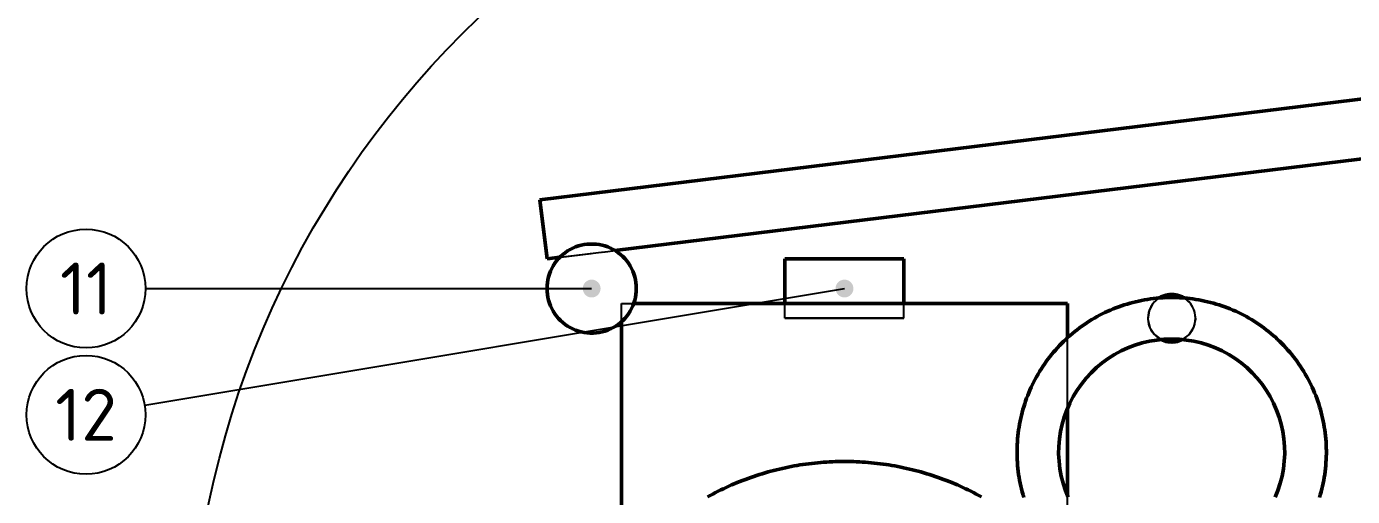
# Model space of a CAD drawing. Header units: millimetres. Extents: x 0 to 594, y 0 to 420.
# Drawn here: x 270.3 to 359.5, y 339.5 to 371.2 of the extents above; entities that cross this region are included whole.
import ezdxf
from ezdxf.enums import TextEntityAlignment as Align

# ---------------------------------------------------------------- set-up
doc = ezdxf.new("R2010")
doc.units = ezdxf.units.MM
doc.linetypes.add('ISO02-TRAZOS', pattern=[3.75, 3, -0.75])
for name, color, linetype, lineweight in [('01-VISIBLE', 7, 'CONTINUOUS', 50), ('02-OCULTA', 4, 'ISO02-TRAZOS', 25), ('06-TEXTO', 7, 'CONTINUOUS', 25), ('08-FINA', 5, 'CONTINUOUS', 25)]:
    doc.layers.add(name, color=color, linetype=linetype, lineweight=lineweight)
doc.styles.add('ISO3098', font='isocpeur.ttf')

msp = doc.modelspace()

# ---------------------------------------------------------------- hatches: boundary and pattern name
at = {"layer": '08-FINA'}
h = msp.add_hatch(color=7, dxfattribs=at)
h.dxf.hatch_style = 1
edge = h.paths.add_edge_path()
edge.add_arc((308.333, 353.532), 0.6, 0, 360)
h = msp.add_hatch(color=7, dxfattribs=at)
h.dxf.hatch_style = 1
edge = h.paths.add_edge_path()
edge.add_arc((325.333, 353.532), 0.6, 0, 360)

# ---------------------------------------------------------------- linework, layer by layer
at = {"layer": '01-VISIBLE'}
for points in [[(304.846, 359.502), (388.88, 369.82)], [(309.897, 356.092), (392.115, 366.187)], [(305.333, 355.532), (304.846, 359.502)], [(311.333, 353.532), (311.327, 353.732), (311.307, 353.932), (311.273, 354.13), (311.227, 354.325), (311.167, 354.516), (311.095, 354.703), (311.011, 354.885), (310.915, 355.061), (310.807, 355.23), (310.688, 355.391), (310.558, 355.544), (310.419, 355.689), (310.27, 355.823), (310.113, 355.947), (309.948, 356.061), (309.775, 356.163), (309.596, 356.253), (309.412, 356.332), (309.222, 356.397), (309.029, 356.45), (308.832, 356.49), (308.634, 356.517), (308.434, 356.53), (308.233, 356.53), (308.033, 356.517), (307.834, 356.49), (307.638, 356.45), (307.445, 356.397), (307.255, 356.332), (307.071, 356.253), (306.892, 356.163), (306.719, 356.061), (306.554, 355.947), (306.396, 355.823), (306.248, 355.689), (306.108, 355.544), (305.979, 355.391), (305.86, 355.23), (305.752, 355.061), (305.656, 354.885), (305.571, 354.703), (305.499, 354.516), (305.44, 354.325), (305.393, 354.13), (305.36, 353.932), (305.34, 353.732), (305.333, 353.532), (305.34, 353.332), (305.36, 353.132), (305.393, 352.935), (305.44, 352.74), (305.499, 352.548), (305.571, 352.361), (305.656, 352.179), (305.752, 352.003), (305.86, 351.834), (305.979, 351.673), (306.108, 351.52), (306.248, 351.376), (306.396, 351.241), (306.554, 351.117), (306.719, 351.003), (306.892, 350.901), (307.071, 350.811), (307.255, 350.733), (307.445, 350.667), (307.638, 350.614), (307.834, 350.574), (308.033, 350.547), (308.233, 350.534), (308.434, 350.534), (308.634, 350.547), (308.832, 350.574), (309.029, 350.614), (309.222, 350.667), (309.412, 350.733), (309.596, 350.811), (309.775, 350.901), (309.948, 351.003), (310.113, 351.117), (310.27, 351.241), (310.419, 351.376), (310.558, 351.52), (310.688, 351.673), (310.807, 351.834), (310.915, 352.003), (311.011, 352.179), (311.095, 352.361), (311.167, 352.548), (311.227, 352.74), (311.273, 352.935), (311.307, 353.132), (311.327, 353.332), (311.333, 353.532)], [(305.333, 355.532), (306.197, 355.638)], [(321.333, 355.532), (321.833, 355.532), (322.333, 355.532), (322.833, 355.532), (323.333, 355.532), (323.833, 355.532), (324.333, 355.532), (324.833, 355.532), (325.333, 355.532), (325.833, 355.532), (326.333, 355.532), (326.833, 355.532), (327.333, 355.532), (327.833, 355.532), (328.333, 355.532), (328.833, 355.532), (329.333, 355.532)], [(321.333, 352.532), (321.333, 355.532)], [(329.333, 352.532), (329.333, 355.532)], [(347.333, 353.132), (347.26, 353.13), (347.188, 353.125), (347.115, 353.117), (347.043, 353.106), (346.972, 353.091), (346.901, 353.073), (346.832, 353.051), (346.763, 353.027), (346.695, 352.999), (346.629, 352.969), (346.564, 352.935), (346.501, 352.899)], [(348.165, 352.899), (348.102, 352.935), (348.037, 352.969), (347.971, 352.999), (347.904, 353.027), (347.835, 353.051), (347.765, 353.073), (347.695, 353.091), (347.623, 353.106), (347.551, 353.117), (347.479, 353.125), (347.406, 353.13), (347.333, 353.132)], [(311.162, 352.532), (311.69, 352.532), (312.219, 352.532), (312.748, 352.532), (313.276, 352.532), (313.805, 352.532), (314.333, 352.532)], [(314.333, 352.532), (336.333, 352.532)], [(340.333, 352.532), (339.762, 352.532), (339.19, 352.532), (338.619, 352.532), (338.048, 352.532), (337.476, 352.532), (336.905, 352.532), (336.333, 352.532)], [(346.501, 352.899), (346.302, 352.881), (346.103, 352.859), (345.904, 352.833), (345.706, 352.804), (345.509, 352.771), (345.312, 352.734), (345.116, 352.693), (344.921, 352.648), (344.726, 352.6), (344.533, 352.548), (344.341, 352.492), (344.149, 352.433), (343.959, 352.37), (343.771, 352.303), (343.583, 352.232), (343.397, 352.158), (343.212, 352.081), (343.029, 352), (342.848, 351.915), (342.668, 351.827), (342.49, 351.735), (342.314, 351.64), (342.139, 351.542), (341.967, 351.44), (341.796, 351.336), (341.628, 351.227), (341.461, 351.116), (341.297, 351.001), (341.135, 350.883), (340.976, 350.762), (340.818, 350.639), (340.663, 350.512), (340.511, 350.382), (340.361, 350.249), (340.214, 350.113), (340.069, 349.975), (339.927, 349.834), (339.788, 349.69), (339.652, 349.543), (339.518, 349.394), (339.387, 349.242), (339.26, 349.088), (339.135, 348.931), (339.013, 348.772), (338.895, 348.611), (338.779, 348.447), (338.667, 348.281), (338.558, 348.113), (338.452, 347.943), (338.349, 347.771), (338.25, 347.598), (338.154, 347.422), (338.062, 347.244), (337.973, 347.065), (337.887, 346.884), (337.805, 346.701), (337.727, 346.517), (337.652, 346.331), (337.581, 346.144), (337.513, 345.955), (337.449, 345.766), (337.388, 345.575), (337.332, 345.383), (337.279, 345.19), (337.229, 344.996), (337.184, 344.801), (337.142, 344.605), (337.104, 344.408), (337.07, 344.211), (337.039, 344.013), (337.013, 343.815), (336.99, 343.616), (336.971, 343.416), (336.956, 343.217), (336.945, 343.017), (336.937, 342.816), (336.934, 342.616), (336.934, 342.416), (336.938, 342.216), (336.946, 342.016), (336.958, 341.816), (336.974, 341.616), (336.993, 341.417), (337.017, 341.218), (337.044, 341.02), (337.075, 340.822), (337.11, 340.625), (337.148, 340.428), (337.191, 340.232), (337.237, 340.038), (337.287, 339.844), (337.34, 339.651), (337.398, 339.459)], [(340.333, 350.224), (340.333, 352.532)], [(347.333, 352.932), (347.264, 352.932), (347.195, 352.931), (347.125, 352.93), (347.056, 352.928), (346.986, 352.926), (346.917, 352.924), (346.848, 352.921), (346.778, 352.917), (346.709, 352.913), (346.64, 352.909), (346.571, 352.904), (346.501, 352.899)], [(348.165, 352.899), (348.096, 352.904), (348.027, 352.909), (347.958, 352.913), (347.888, 352.917), (347.819, 352.921), (347.75, 352.924), (347.68, 352.926), (347.611, 352.928), (347.542, 352.93), (347.472, 352.931), (347.403, 352.932), (347.333, 352.932)], [(357.269, 339.459), (357.326, 339.651), (357.38, 339.844), (357.43, 340.038), (357.476, 340.232), (357.518, 340.428), (357.557, 340.625), (357.592, 340.822), (357.623, 341.02), (357.65, 341.218), (357.673, 341.417), (357.693, 341.616), (357.709, 341.816), (357.721, 342.016), (357.729, 342.216), (357.733, 342.416), (357.733, 342.616), (357.729, 342.816), (357.722, 343.017), (357.711, 343.217), (357.696, 343.416), (357.677, 343.616), (357.654, 343.815), (357.627, 344.013), (357.597, 344.211), (357.563, 344.408), (357.525, 344.605), (357.483, 344.801), (357.437, 344.996), (357.388, 345.19), (357.335, 345.383), (357.278, 345.575), (357.218, 345.766), (357.154, 345.955), (357.086, 346.144), (357.015, 346.331), (356.94, 346.517), (356.861, 346.701), (356.779, 346.884), (356.694, 347.065), (356.605, 347.244), (356.512, 347.422), (356.416, 347.598), (356.317, 347.771), (356.215, 347.943), (356.109, 348.113), (356, 348.281), (355.887, 348.447), (355.772, 348.611), (355.653, 348.772), (355.532, 348.931), (355.407, 349.088), (355.279, 349.242), (355.149, 349.394), (355.015, 349.543), (354.879, 349.69), (354.739, 349.834), (354.597, 349.975), (354.453, 350.113), (354.305, 350.249), (354.156, 350.382), (354.003, 350.512), (353.848, 350.639), (353.691, 350.762), (353.531, 350.883), (353.369, 351.001), (353.205, 351.116), (353.039, 351.227), (352.87, 351.336), (352.7, 351.44), (352.527, 351.542), (352.353, 351.64), (352.177, 351.735), (351.999, 351.827), (351.819, 351.915), (351.637, 352), (351.454, 352.081), (351.27, 352.158), (351.084, 352.232), (350.896, 352.303), (350.707, 352.37), (350.517, 352.433), (350.326, 352.492), (350.134, 352.548), (349.94, 352.6), (349.746, 352.648), (349.551, 352.693), (349.355, 352.734), (349.158, 352.771), (348.961, 352.804), (348.762, 352.833), (348.564, 352.859), (348.365, 352.881), (348.165, 352.899)], [(310.333, 334.554), (310.333, 351.296)], [(340.373, 339.479), (340.187, 339.946), (340.032, 340.424), (339.908, 340.911), (339.817, 341.405), (339.759, 341.904), (339.734, 342.406), (339.743, 342.909), (339.784, 343.41), (339.859, 343.907), (339.966, 344.398), (340.105, 344.881), (340.276, 345.353), (340.478, 345.813), (340.71, 346.259), (340.971, 346.689), (341.26, 347.1), (341.575, 347.492), (341.915, 347.861), (342.279, 348.208), (342.665, 348.53), (343.072, 348.825), (343.497, 349.093), (343.939, 349.332), (344.396, 349.541), (344.866, 349.72), (345.346, 349.868), (345.835, 349.983), (346.331, 350.066), (346.831, 350.115), (347.333, 350.132)], [(347.333, 350.132), (347.274, 350.132), (347.215, 350.131), (347.155, 350.13), (347.096, 350.128), (347.037, 350.126), (346.977, 350.124), (346.918, 350.121), (346.859, 350.117), (346.8, 350.113), (346.741, 350.109), (346.681, 350.104), (346.622, 350.099)], [(346.622, 350.099), (346.734, 350.048), (346.85, 350.007), (346.968, 349.974), (347.089, 349.951), (347.211, 349.937), (347.333, 349.932), (347.456, 349.937), (347.578, 349.951), (347.698, 349.974), (347.817, 350.007), (347.932, 350.048), (348.044, 350.099)], [(348.044, 350.099), (347.985, 350.104), (347.926, 350.109), (347.867, 350.113), (347.808, 350.117), (347.748, 350.121), (347.689, 350.124), (347.63, 350.126), (347.571, 350.128), (347.511, 350.13), (347.452, 350.131), (347.393, 350.132), (347.333, 350.132)], [(347.333, 350.132), (347.836, 350.115), (348.336, 350.066), (348.831, 349.983), (349.321, 349.868), (349.801, 349.72), (350.271, 349.541), (350.728, 349.332), (351.17, 349.093), (351.595, 348.825), (352.001, 348.53), (352.388, 348.208), (352.752, 347.861), (353.092, 347.492), (353.407, 347.1), (353.696, 346.689), (353.957, 346.259), (354.188, 345.813), (354.39, 345.353), (354.561, 344.881), (354.701, 344.398), (354.808, 343.907), (354.882, 343.41), (354.924, 342.909), (354.932, 342.406), (354.907, 341.904), (354.849, 341.405), (354.758, 340.911), (354.635, 340.424), (354.48, 339.946), (354.293, 339.479)], [(340.333, 339.572), (340.333, 345.492)], [(325.333, 341.892), (325.133, 341.891), (324.933, 341.888), (324.733, 341.883), (324.532, 341.875), (324.332, 341.866), (324.132, 341.854), (323.932, 341.84), (323.733, 341.825), (323.533, 341.807), (323.334, 341.787), (323.135, 341.765), (322.936, 341.74), (322.738, 341.714), (322.539, 341.686), (322.341, 341.655), (322.144, 341.622), (321.946, 341.588), (321.749, 341.551), (321.553, 341.512), (321.357, 341.471), (321.161, 341.428), (320.966, 341.383), (320.771, 341.336), (320.577, 341.287), (320.384, 341.236), (320.19, 341.183), (319.998, 341.128), (319.806, 341.07), (319.615, 341.011), (319.424, 340.95), (319.234, 340.886), (319.045, 340.821), (318.856, 340.754), (318.668, 340.685), (318.481, 340.613), (318.294, 340.54), (318.109, 340.465), (317.924, 340.388), (317.74, 340.309), (317.557, 340.228), (317.374, 340.145), (317.193, 340.06), (317.012, 339.973), (316.833, 339.884), (316.654, 339.794), (316.476, 339.701), (316.3, 339.607), (316.124, 339.511)], [(334.543, 339.511), (334.367, 339.607), (334.19, 339.701), (334.013, 339.794), (333.834, 339.884), (333.654, 339.973), (333.474, 340.06), (333.292, 340.145), (333.11, 340.228), (332.927, 340.309), (332.743, 340.388), (332.558, 340.465), (332.372, 340.54), (332.186, 340.613), (331.999, 340.685), (331.811, 340.754), (331.622, 340.821), (331.433, 340.886), (331.243, 340.95), (331.052, 341.011), (330.861, 341.07), (330.669, 341.128), (330.476, 341.183), (330.283, 341.236), (330.089, 341.287), (329.895, 341.336), (329.701, 341.383), (329.505, 341.428), (329.31, 341.471), (329.114, 341.512), (328.917, 341.551), (328.72, 341.588), (328.523, 341.622), (328.325, 341.655), (328.127, 341.686), (327.929, 341.714), (327.731, 341.74), (327.532, 341.765), (327.333, 341.787), (327.133, 341.807), (326.934, 341.825), (326.734, 341.84), (326.534, 341.854), (326.334, 341.866), (326.134, 341.875), (325.934, 341.883), (325.734, 341.888), (325.534, 341.891), (325.333, 341.892)]]:
    msp.add_lwpolyline(points, dxfattribs=at)
at = {"layer": '02-OCULTA'}
for points in [[(304.846, 359.502), (388.88, 369.82)], [(305.333, 355.532), (392.115, 366.187)], [(305.333, 355.532), (304.846, 359.502)], [(311.333, 353.532), (311.327, 353.732), (311.307, 353.932), (311.273, 354.13), (311.227, 354.325), (311.167, 354.516), (311.095, 354.703), (311.011, 354.885), (310.915, 355.061), (310.807, 355.23), (310.688, 355.391), (310.558, 355.544), (310.419, 355.689), (310.27, 355.823), (310.113, 355.947), (309.948, 356.061), (309.775, 356.163), (309.596, 356.253), (309.412, 356.332), (309.222, 356.397), (309.029, 356.45), (308.832, 356.49), (308.634, 356.517), (308.434, 356.53), (308.233, 356.53), (308.033, 356.517), (307.834, 356.49), (307.638, 356.45), (307.445, 356.397), (307.255, 356.332), (307.071, 356.253), (306.892, 356.163), (306.719, 356.061), (306.554, 355.947), (306.396, 355.823), (306.248, 355.689), (306.108, 355.544), (305.979, 355.391), (305.86, 355.23), (305.752, 355.061), (305.656, 354.885), (305.571, 354.703), (305.499, 354.516), (305.44, 354.325), (305.393, 354.13), (305.36, 353.932), (305.34, 353.732), (305.333, 353.532), (305.34, 353.332), (305.36, 353.132), (305.393, 352.935), (305.44, 352.74), (305.499, 352.548), (305.571, 352.361), (305.656, 352.179), (305.752, 352.003), (305.86, 351.834), (305.979, 351.673), (306.108, 351.52), (306.248, 351.376), (306.396, 351.241), (306.554, 351.117), (306.719, 351.003), (306.892, 350.901), (307.071, 350.811), (307.255, 350.733), (307.445, 350.667), (307.638, 350.614), (307.834, 350.574), (308.033, 350.547), (308.233, 350.534), (308.434, 350.534), (308.634, 350.547), (308.832, 350.574), (309.029, 350.614), (309.222, 350.667), (309.412, 350.733), (309.596, 350.811), (309.775, 350.901), (309.948, 351.003), (310.113, 351.117), (310.27, 351.241), (310.419, 351.376), (310.558, 351.52), (310.688, 351.673), (310.807, 351.834), (310.915, 352.003), (311.011, 352.179), (311.095, 352.361), (311.167, 352.548), (311.227, 352.74), (311.273, 352.935), (311.307, 353.132), (311.327, 353.332), (311.333, 353.532)], [(306.197, 355.638), (309.897, 356.092)], [(329.333, 355.532), (328.833, 355.532), (328.333, 355.532), (327.833, 355.532), (327.333, 355.532), (326.833, 355.532), (326.333, 355.532), (325.833, 355.532), (325.333, 355.532), (324.833, 355.532), (324.333, 355.532), (323.833, 355.532), (323.333, 355.532), (322.833, 355.532), (322.333, 355.532), (321.833, 355.532), (321.333, 355.532)], [(348.933, 351.532), (348.921, 351.733), (348.883, 351.93), (348.821, 352.121), (348.735, 352.303), (348.628, 352.473), (348.5, 352.627), (348.353, 352.765), (348.191, 352.883), (348.015, 352.98), (347.828, 353.054), (347.633, 353.104), (347.434, 353.129), (347.233, 353.129), (347.034, 353.104), (346.839, 353.054), (346.652, 352.98), (346.476, 352.883), (346.313, 352.765), (346.167, 352.627), (346.039, 352.473), (345.931, 352.303), (345.846, 352.121), (345.784, 351.93), (345.746, 351.733), (345.733, 351.532), (345.746, 351.332), (345.784, 351.134), (345.846, 350.943), (345.931, 350.761), (346.039, 350.592), (346.167, 350.437), (346.313, 350.299), (346.476, 350.181), (346.652, 350.084), (346.839, 350.01), (347.034, 349.96), (347.233, 349.935), (347.434, 349.935), (347.633, 349.96), (347.828, 350.01), (348.015, 350.084), (348.191, 350.181), (348.353, 350.299), (348.5, 350.437), (348.628, 350.592), (348.735, 350.761), (348.821, 350.943), (348.883, 351.134), (348.921, 351.332), (348.933, 351.532)], [(310.333, 351.296), (310.333, 352.532)], [(310.333, 286.666), (310.333, 352.532)], [(310.333, 352.532), (310.471, 352.532), (310.609, 352.532), (310.748, 352.532), (310.886, 352.532), (311.024, 352.532), (311.162, 352.532)], [(310.333, 352.532), (310.833, 352.532), (311.333, 352.532), (311.833, 352.532), (312.333, 352.532), (312.833, 352.532), (313.333, 352.532), (313.833, 352.532), (314.333, 352.532)], [(314.333, 352.532), (336.333, 352.532)], [(321.333, 351.532), (321.333, 352.532)], [(329.333, 351.532), (329.333, 352.532)], [(340.333, 352.532), (339.833, 352.532), (339.333, 352.532), (338.833, 352.532), (338.333, 352.532), (337.833, 352.532), (337.333, 352.532), (336.833, 352.532), (336.333, 352.532)], [(340.333, 286.666), (340.333, 352.532)], [(346.501, 352.899), (346.077, 352.523), (345.811, 352.024), (345.735, 351.463), (345.859, 350.911), (346.168, 350.436), (346.622, 350.099)], [(348.165, 352.899), (348.589, 352.523), (348.856, 352.024), (348.932, 351.463), (348.808, 350.911), (348.499, 350.436), (348.044, 350.099)], [(329.333, 351.532), (328.833, 351.532), (328.333, 351.532), (327.833, 351.532), (327.333, 351.532), (326.833, 351.532), (326.333, 351.532), (325.833, 351.532), (325.333, 351.532), (324.833, 351.532), (324.333, 351.532), (323.833, 351.532), (323.333, 351.532), (322.833, 351.532), (322.333, 351.532), (321.833, 351.532), (321.333, 351.532)], [(321.333, 351.532), (321.833, 351.532), (322.333, 351.532), (322.833, 351.532), (323.333, 351.532), (323.833, 351.532), (324.333, 351.532), (324.833, 351.532), (325.333, 351.532), (325.833, 351.532), (326.333, 351.532), (326.833, 351.532), (327.333, 351.532), (327.833, 351.532), (328.333, 351.532), (328.833, 351.532), (329.333, 351.532)], [(340.333, 345.492), (340.333, 350.224)], [(334.543, 339.511), (334.367, 339.607), (334.19, 339.701), (334.013, 339.794), (333.834, 339.884), (333.654, 339.973), (333.474, 340.06), (333.292, 340.145), (333.11, 340.228), (332.927, 340.309), (332.743, 340.388), (332.558, 340.465), (332.372, 340.54), (332.186, 340.613), (331.999, 340.685), (331.811, 340.754), (331.622, 340.821), (331.433, 340.886), (331.243, 340.95), (331.052, 341.011), (330.861, 341.07), (330.669, 341.128), (330.476, 341.183), (330.283, 341.236), (330.089, 341.287), (329.895, 341.336), (329.701, 341.383), (329.505, 341.428), (329.31, 341.471), (329.114, 341.512), (328.917, 341.551), (328.72, 341.588), (328.523, 341.622), (328.325, 341.655), (328.127, 341.686), (327.929, 341.714), (327.731, 341.74), (327.532, 341.765), (327.333, 341.787), (327.133, 341.807), (326.934, 341.825), (326.734, 341.84), (326.534, 341.854), (326.334, 341.866), (326.134, 341.875), (325.934, 341.883), (325.734, 341.888), (325.534, 341.891), (325.333, 341.892), (325.133, 341.891), (324.933, 341.888), (324.733, 341.883), (324.532, 341.875), (324.332, 341.866), (324.132, 341.854), (323.932, 341.84), (323.733, 341.825), (323.533, 341.807), (323.334, 341.787), (323.135, 341.765), (322.936, 341.74), (322.738, 341.714), (322.539, 341.686), (322.341, 341.655), (322.144, 341.622), (321.946, 341.588), (321.749, 341.551), (321.553, 341.512), (321.357, 341.471), (321.161, 341.428), (320.966, 341.383), (320.771, 341.336), (320.577, 341.287), (320.384, 341.236), (320.19, 341.183), (319.998, 341.128), (319.806, 341.07), (319.615, 341.011), (319.424, 340.95), (319.234, 340.886), (319.045, 340.821), (318.856, 340.754), (318.668, 340.685), (318.481, 340.613), (318.294, 340.54), (318.109, 340.465), (317.924, 340.388), (317.74, 340.309), (317.557, 340.228), (317.374, 340.145), (317.193, 340.06), (317.012, 339.973), (316.833, 339.884), (316.654, 339.794), (316.476, 339.701), (316.3, 339.607), (316.124, 339.511)], [(340.333, 334.841), (340.333, 339.572)]]:
    msp.add_lwpolyline(points, dxfattribs=at)
at = {"layer": '08-FINA'}
for p, q in [((278.279, 345.69), (325.333, 353.532)), ((278.333, 353.532), (308.333, 353.532))]:
    msp.add_line(p, q, dxfattribs=at)
for centre, radius in [((343.833, 326.5), 62.5), ((274.333, 353.532), 4), ((274.333, 345.032), 4)]:
    msp.add_circle(centre, radius, dxfattribs=at)

# ---------------------------------------------------------------- texts
at = {"layer": '06-TEXTO', "style": 'ISO3098'}
for s, p in [('11', (274.333, 353.532)), ('12', (274.333, 345.032))]:
    msp.add_text(s, height=3.5, dxfattribs=at).set_placement(p, align=Align.MIDDLE_CENTER)

doc.saveas('drawing.dxf')
